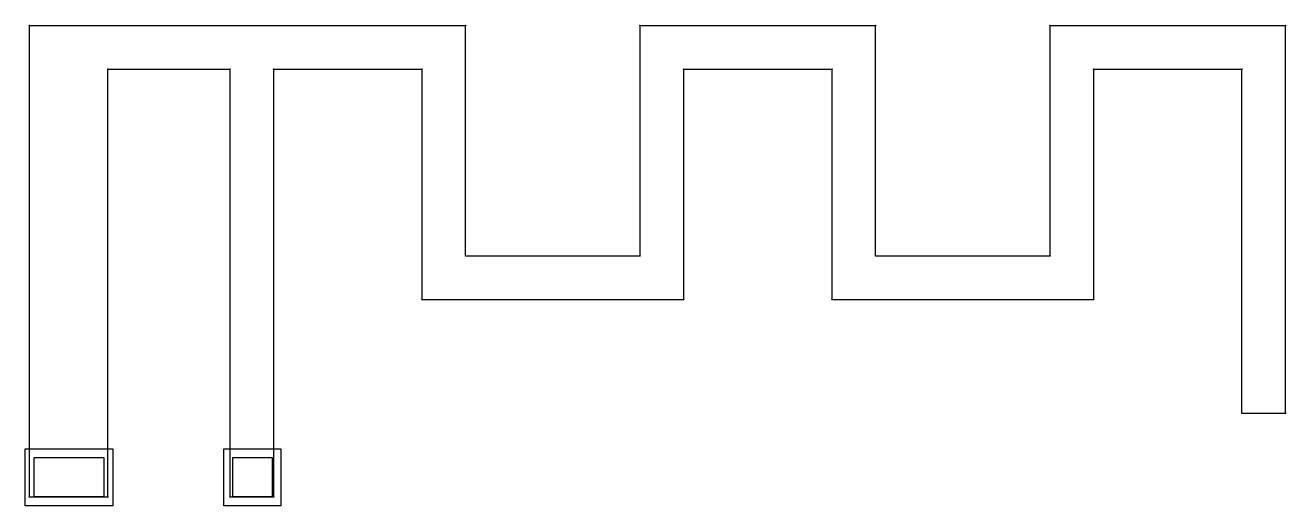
# Model space of a CAD drawing. Extents: x -53 to 82, y -68 to 38.
# Drawn here: x -52.83 to -38.38, y -68.33 to -62.82 of the extents above; entities that cross this region are included whole.
import ezdxf

# ---------------------------------------------------------------- set-up
doc = ezdxf.new("R2010")
doc.units = 0
for name, color, linetype in [('MECHANICAL_2', 216, 'CONTINUOUS'), ('MECHANICAL_4', 56, 'CONTINUOUS'), ('MECHANICAL_5', 56, 'CONTINUOUS'), ('MECHANICAL_7', 56, 'CONTINUOUS')]:
    doc.layers.add(name, color=color, linetype=linetype)

msp = doc.modelspace()

# ---------------------------------------------------------------- linework, layer by layer
at = {"layer": 'MECHANICAL_2'}
for p, q in [((-52.783, -62.825), (-47.783, -62.825)), ((-52.783, -68.225), (-52.783, -62.825)), ((-47.783, -65.465), (-47.783, -62.825)), ((-45.783, -62.825), (-43.083, -62.825)), ((-45.783, -65.465), (-45.783, -62.825)), ((-43.083, -65.465), (-43.083, -62.825)), ((-41.083, -62.825), (-38.383, -62.825)), ((-41.083, -65.465), (-41.083, -62.825)), ((-38.383, -67.265), (-38.383, -62.825)), ((-51.883, -68.225), (-51.883, -63.325)), ((-51.883, -63.325), (-50.483, -63.325)), ((-50.483, -68.225), (-50.483, -63.325)), ((-49.983, -68.225), (-49.983, -63.325)), ((-49.983, -63.325), (-48.283, -63.325)), ((-48.283, -65.965), (-48.283, -63.325)), ((-45.283, -65.965), (-45.283, -63.325)), ((-45.283, -63.325), (-43.583, -63.325)), ((-43.583, -65.965), (-43.583, -63.325)), ((-40.583, -65.965), (-40.583, -63.325)), ((-40.583, -63.325), (-38.883, -63.325)), ((-38.883, -67.265), (-38.883, -63.325)), ((-47.783, -65.465), (-45.783, -65.465)), ((-43.083, -65.465), (-41.083, -65.465)), ((-48.283, -65.965), (-45.283, -65.965)), ((-43.583, -65.965), (-40.583, -65.965)), ((-38.883, -67.265), (-38.383, -67.265)), ((-52.73, -68.224), (-52.73, -67.774)), ((-52.73, -67.774), (-51.93, -67.774)), ((-52.73, -68.224), (-52.73, -67.774)), ((-52.73, -67.774), (-51.93, -67.774)), ((-51.93, -67.774), (-51.93, -68.224)), ((-51.93, -67.774), (-51.93, -68.224)), ((-50.452, -68.224), (-50.452, -67.774)), ((-50.452, -67.774), (-50.002, -67.774)), ((-50.452, -68.224), (-50.452, -67.774)), ((-50.452, -67.774), (-50.002, -67.774)), ((-50.002, -67.774), (-50.002, -68.224)), ((-50.002, -67.774), (-50.002, -68.224)), ((-52.783, -68.225), (-51.883, -68.225)), ((-51.93, -68.224), (-52.73, -68.224)), ((-51.93, -68.224), (-52.73, -68.224)), ((-50.483, -68.225), (-49.983, -68.225)), ((-50.002, -68.224), (-50.452, -68.224)), ((-50.002, -68.224), (-50.452, -68.224))]:
    msp.add_line(p, q, dxfattribs=at)
at = {"layer": 'MECHANICAL_4'}
for p, q in [((-52.783, -62.825), (-47.783, -62.825)), ((-52.783, -68.225), (-52.783, -62.825)), ((-47.783, -65.465), (-47.783, -62.825)), ((-45.783, -65.465), (-45.783, -62.825)), ((-45.783, -62.825), (-43.083, -62.825)), ((-43.083, -65.465), (-43.083, -62.825)), ((-41.083, -65.465), (-41.083, -62.825)), ((-41.083, -62.825), (-38.383, -62.825)), ((-38.383, -67.265), (-38.383, -62.825)), ((-51.883, -63.325), (-50.483, -63.325)), ((-51.883, -68.225), (-51.883, -63.325)), ((-50.483, -68.225), (-50.483, -63.325)), ((-49.983, -63.325), (-48.283, -63.325)), ((-49.983, -68.225), (-49.983, -63.325)), ((-48.283, -65.965), (-48.283, -63.325)), ((-45.283, -63.325), (-43.583, -63.325)), ((-45.283, -65.965), (-45.283, -63.325)), ((-43.583, -65.965), (-43.583, -63.325)), ((-40.583, -63.325), (-38.883, -63.325)), ((-40.583, -65.965), (-40.583, -63.325)), ((-38.883, -67.265), (-38.883, -63.325)), ((-47.783, -65.465), (-45.783, -65.465)), ((-43.083, -65.465), (-41.083, -65.465)), ((-48.283, -65.965), (-45.283, -65.965)), ((-43.583, -65.965), (-40.583, -65.965)), ((-38.883, -67.265), (-38.383, -67.265)), ((-52.783, -68.225), (-51.883, -68.225)), ((-50.483, -68.225), (-49.983, -68.225))]:
    msp.add_line(p, q, dxfattribs=at)
for centre in [(-52.783, -62.825), (-52.783, -62.825), (-52.783, -62.825), (-52.783, -62.825), (-47.783, -62.825), (-47.783, -62.825), (-47.783, -62.825), (-47.783, -62.825), (-45.783, -62.825), (-45.783, -62.825), (-45.783, -62.825), (-45.783, -62.825), (-43.083, -62.825), (-43.083, -62.825), (-43.083, -62.825), (-43.083, -62.825), (-41.083, -62.825), (-41.083, -62.825), (-41.083, -62.825), (-41.083, -62.825), (-38.383, -62.825), (-38.383, -62.825), (-38.383, -62.825), (-38.383, -62.825), (-51.883, -63.325), (-51.883, -63.325), (-51.883, -63.325), (-51.883, -63.325), (-50.483, -63.325), (-50.483, -63.325), (-50.483, -63.325), (-50.483, -63.325), (-49.983, -63.325), (-49.983, -63.325), (-49.983, -63.325), (-49.983, -63.325), (-48.283, -63.325), (-48.283, -63.325), (-48.283, -63.325), (-48.283, -63.325), (-45.283, -63.325), (-45.283, -63.325), (-45.283, -63.325), (-45.283, -63.325), (-43.583, -63.325), (-43.583, -63.325), (-43.583, -63.325), (-43.583, -63.325), (-40.583, -63.325), (-40.583, -63.325), (-40.583, -63.325), (-40.583, -63.325), (-38.883, -63.325), (-38.883, -63.325), (-38.883, -63.325), (-38.883, -63.325), (-47.783, -65.465), (-47.783, -65.465), (-47.783, -65.465), (-47.783, -65.465), (-45.783, -65.465), (-45.783, -65.465), (-45.783, -65.465), (-45.783, -65.465), (-43.083, -65.465), (-43.083, -65.465), (-43.083, -65.465), (-43.083, -65.465), (-41.083, -65.465), (-41.083, -65.465), (-41.083, -65.465), (-41.083, -65.465), (-48.283, -65.965), (-48.283, -65.965), (-48.283, -65.965), (-48.283, -65.965), (-45.283, -65.965), (-45.283, -65.965), (-45.283, -65.965), (-45.283, -65.965), (-43.583, -65.965), (-43.583, -65.965), (-43.583, -65.965), (-43.583, -65.965), (-40.583, -65.965), (-40.583, -65.965), (-40.583, -65.965), (-40.583, -65.965), (-38.883, -67.265), (-38.883, -67.265), (-38.883, -67.265), (-38.883, -67.265), (-38.383, -67.265), (-38.383, -67.265), (-38.383, -67.265), (-38.383, -67.265), (-52.783, -68.225), (-52.783, -68.225), (-52.783, -68.225), (-52.783, -68.225), (-51.883, -68.225), (-51.883, -68.225), (-51.883, -68.225), (-51.883, -68.225), (-50.483, -68.225), (-50.483, -68.225), (-50.483, -68.225), (-50.483, -68.225), (-49.983, -68.225), (-49.983, -68.225), (-49.983, -68.225), (-49.983, -68.225)]:
    msp.add_circle(centre, 0.0025, dxfattribs=at)
at = {"layer": 'MECHANICAL_5'}
for p, q in [((-52.73, -68.224), (-52.73, -67.774)), ((-52.73, -67.774), (-51.93, -67.774)), ((-52.73, -68.224), (-52.73, -67.774)), ((-52.73, -67.774), (-51.93, -67.774)), ((-51.93, -67.774), (-51.93, -68.224)), ((-51.93, -67.774), (-51.93, -68.224)), ((-50.452, -68.224), (-50.452, -67.774)), ((-50.452, -67.774), (-50.002, -67.774)), ((-50.452, -68.224), (-50.452, -67.774)), ((-50.452, -67.774), (-50.002, -67.774)), ((-50.002, -67.774), (-50.002, -68.224)), ((-50.002, -67.774), (-50.002, -68.224)), ((-51.93, -68.224), (-52.73, -68.224)), ((-51.93, -68.224), (-52.73, -68.224)), ((-50.002, -68.224), (-50.452, -68.224)), ((-50.002, -68.224), (-50.452, -68.224))]:
    msp.add_line(p, q, dxfattribs=at)
at = {"layer": 'MECHANICAL_7'}
for p, q in [((-52.832, -68.326), (-52.832, -67.673)), ((-52.832, -67.673), (-51.829, -67.673)), ((-52.832, -68.326), (-52.832, -67.673)), ((-52.832, -67.673), (-51.829, -67.673)), ((-51.829, -67.673), (-51.829, -68.326)), ((-51.829, -67.673), (-51.829, -68.326)), ((-50.554, -68.326), (-50.554, -67.673)), ((-50.554, -67.673), (-49.901, -67.673)), ((-50.554, -68.326), (-50.554, -67.673)), ((-50.554, -67.673), (-49.901, -67.673)), ((-49.901, -67.673), (-49.901, -68.326)), ((-49.901, -67.673), (-49.901, -68.326)), ((-51.829, -68.326), (-52.832, -68.326)), ((-51.829, -68.326), (-52.832, -68.326)), ((-49.901, -68.326), (-50.554, -68.326)), ((-49.901, -68.326), (-50.554, -68.326))]:
    msp.add_line(p, q, dxfattribs=at)

doc.saveas('drawing.dxf')
